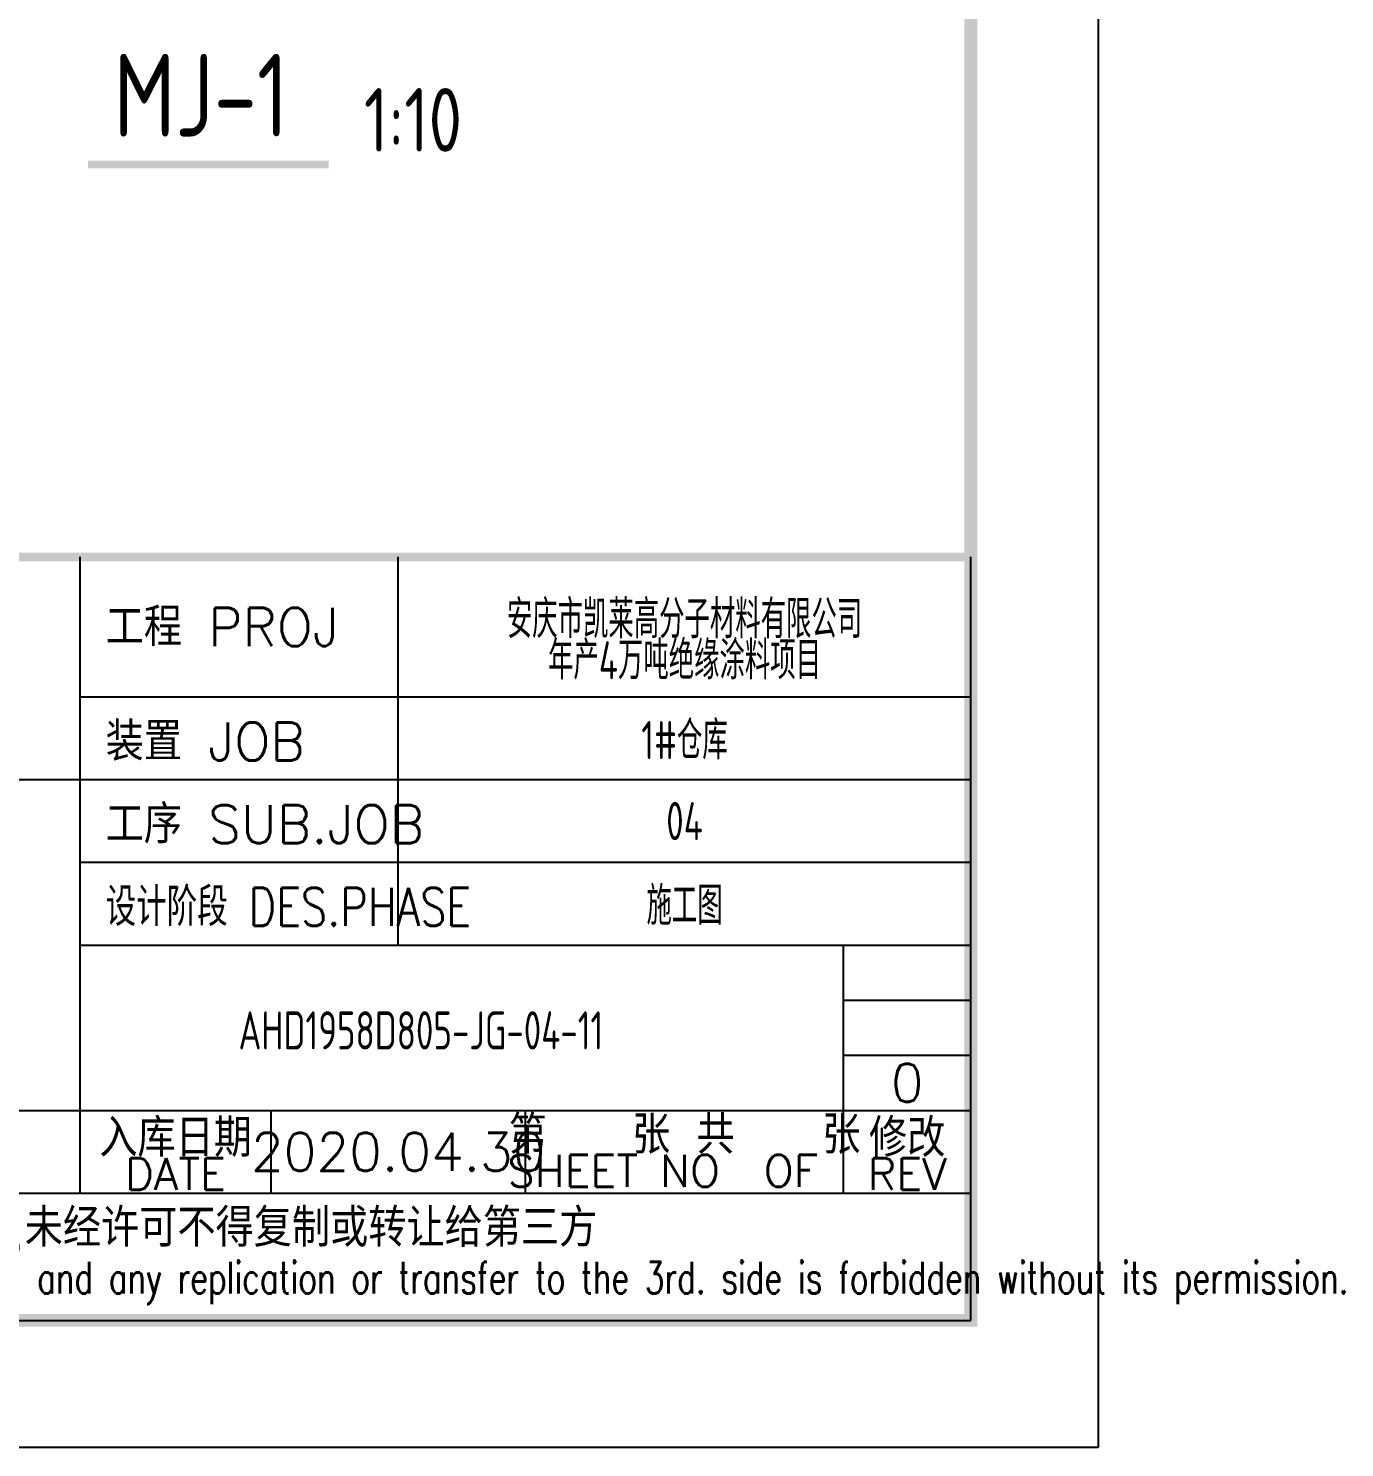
# Model space of a CAD drawing. Header units: millimetres. Extents: x 865490 to 879904, y 39442 to 44891.
# Drawn here: x 876132.2 to 876235.7, y 39450 to 39561.5 of the extents above; entities that cross this region are included whole.
import ezdxf
from ezdxf.enums import TextEntityAlignment as Align

# ---------------------------------------------------------------- set-up
doc = ezdxf.new("R2010")
doc.units = ezdxf.units.MM
doc.header["$LTSCALE"] = 1000
doc.header["$MEASUREMENT"] = 0
for name, color, linetype in [('10', 7, 'Continuous'), ('AXIS', 3, 'Continuous'), ('中文', 7, 'Continuous')]:
    doc.layers.add(name, color=color, linetype=linetype)
doc.styles.add('ECEC_TQ', font='txt_l.shx', dxfattribs={"bigfont": 'hztxt_l.shx'})
doc.styles.add('GBHZ', font='gbenor.shx', dxfattribs={"width": 0.9, "bigfont": 'gbcbig.shx'})
doc.styles.add('TSSD_REIN', font='tssdeng.shx', dxfattribs={"width": 0.7, "bigfont": 'tssdchn.shx'})

msp = doc.modelspace()

# ---------------------------------------------------------------- linework, layer by layer
at = {"color": 0}
msp.add_line((876216.28, 40043.955), (876216.28, 39449.955), dxfattribs=at)
for p, q in [((876136.28, 39469.955), (876136.28, 39519.955)), ((876161.28, 39489.455), (876161.28, 39519.955)), ((876206.28, 39459.955), (876206.28, 39519.955)), ((876136.28, 39508.955), (876206.28, 39508.955)), ((876026.28, 39502.455), (876136.28, 39502.455)), ((876136.28, 39502.455), (876206.28, 39502.455)), ((876136.28, 39495.955), (876206.28, 39495.955)), ((876136.28, 39489.455), (876206.28, 39489.455)), ((876196.28, 39469.955), (876196.28, 39489.455)), ((876196.28, 39485.121), (876206.28, 39485.121)), ((876196.28, 39480.788), (876206.28, 39480.788)), ((876081.28, 39476.455), (876206.28, 39476.455)), ((876151.28, 39469.955), (876151.28, 39476.455)), ((876171.28, 39469.955), (876171.28, 39476.455)), ((876026.28, 39469.955), (876206.28, 39469.955)), ((876026.28, 39459.955), (876206.28, 39459.955)), ((876216.28, 39449.955), (875375.28, 39449.955))]:
    msp.add_line(p, q)
at = {"color": 0, "const_width": 1}
msp.add_lwpolyline([(876206.28, 39459.955), (875400.28, 39459.955), (875400.28, 40033.955), (876206.28, 40033.955)], close=True, dxfattribs=at)
for points, const_width in [([(876136.906, 39550.791), (876155.816, 39550.791)], 0.6), ([(876206.28, 39519.955), (876026.28, 39519.955)], 0.7)]:
    msp.add_lwpolyline(points, dxfattribs=dict(const_width=const_width))

# ---------------------------------------------------------------- texts
at = {"style": 'ECEC_TQ'}
for s, p in [('工程 PROJ', (876138.28, 39512.955)), ('装置 JOB', (876138.28, 39503.955)), ('工序 SUB.JOB', (876138.28, 39497.455))]:
    msp.add_text(s, height=3, dxfattribs=at).set_placement(p)
at = {"style": 'ECEC_TQ', "width": 0.8}
msp.add_text('设计阶段 DES.PHASE', height=3, dxfattribs=at).set_placement((876138.28, 39490.955))
at = {"style": 'ECEC_TQ'}
for s, height, p in [('第   张 共   张', 3, (876183.78, 39474.705)), ('入库日期', 3, (876143.78, 39474.455)), ('修改', 3, (876201.28, 39474.455)), ('SHEET NO  OF  ', 2.5, (876183.78, 39471.705)), ('DATE', 2.5, (876143.78, 39471.455)), ('REV', 2.5, (876201.28, 39471.455)), ('本文件专有权属安徽华东化工医药工程有限责任公司所有,未经许可不得复制或转让给第三方', 3, (876116.28, 39466.955))]:
    msp.add_text(s, height=height, dxfattribs=at).set_placement(p, align=Align.MIDDLE)
at = {"style": 'ECEC_TQ', "width": 0.72}
msp.add_text('The proprietary right of this document belongs to Anhui Huadong Chemical And Medical Engineering  Co.,Ltd.  and any replication or transfer to the 3rd. side is forbidden without its permission. ', height=2.5, dxfattribs=at).set_placement((876116.28, 39462.955), align=Align.MIDDLE)
at = {"style": 'ECEC_TQ'}
for tag, text, p in [('0', '0', (876201.28, 39478.621)), ('2020.04.30', ' ', (876161.28, 39473.205))]:
    msp.add_attdef(tag, text=text, height=3, dxfattribs=at).set_placement(p, align=Align.MIDDLE)
at = {"layer": '10', "style": 'GBHZ', "width": 0.9}
msp.add_text('MJ-1', height=6.5, dxfattribs=at).set_placement((876138.898, 39552.997))
at = {"layer": 'AXIS', "style": 'TSSD_REIN', "width": 0.7}
for s, p in [('安庆市凯莱高分子材料有限公司', (876183.78, 39515.231)), ('年产4万吨绝缘涂料项目', (876183.78, 39512)), ('1#仓库', (876183.78, 39505.705)), ('04', (876183.78, 39499.205)), ('施工图', (876183.78, 39492.705)), ('AHD1958D805-JG-04-11', (876163.057, 39482.748))]:
    msp.add_text(s, height=3, dxfattribs=at).set_placement(p, align=Align.MIDDLE)
at = {"layer": '中文', "style": 'GBHZ', "width": 0.9}
msp.add_text('1:10', height=5, dxfattribs=at).set_placement((876158.581, 39551.808, -0.009))

doc.saveas('drawing.dxf')
